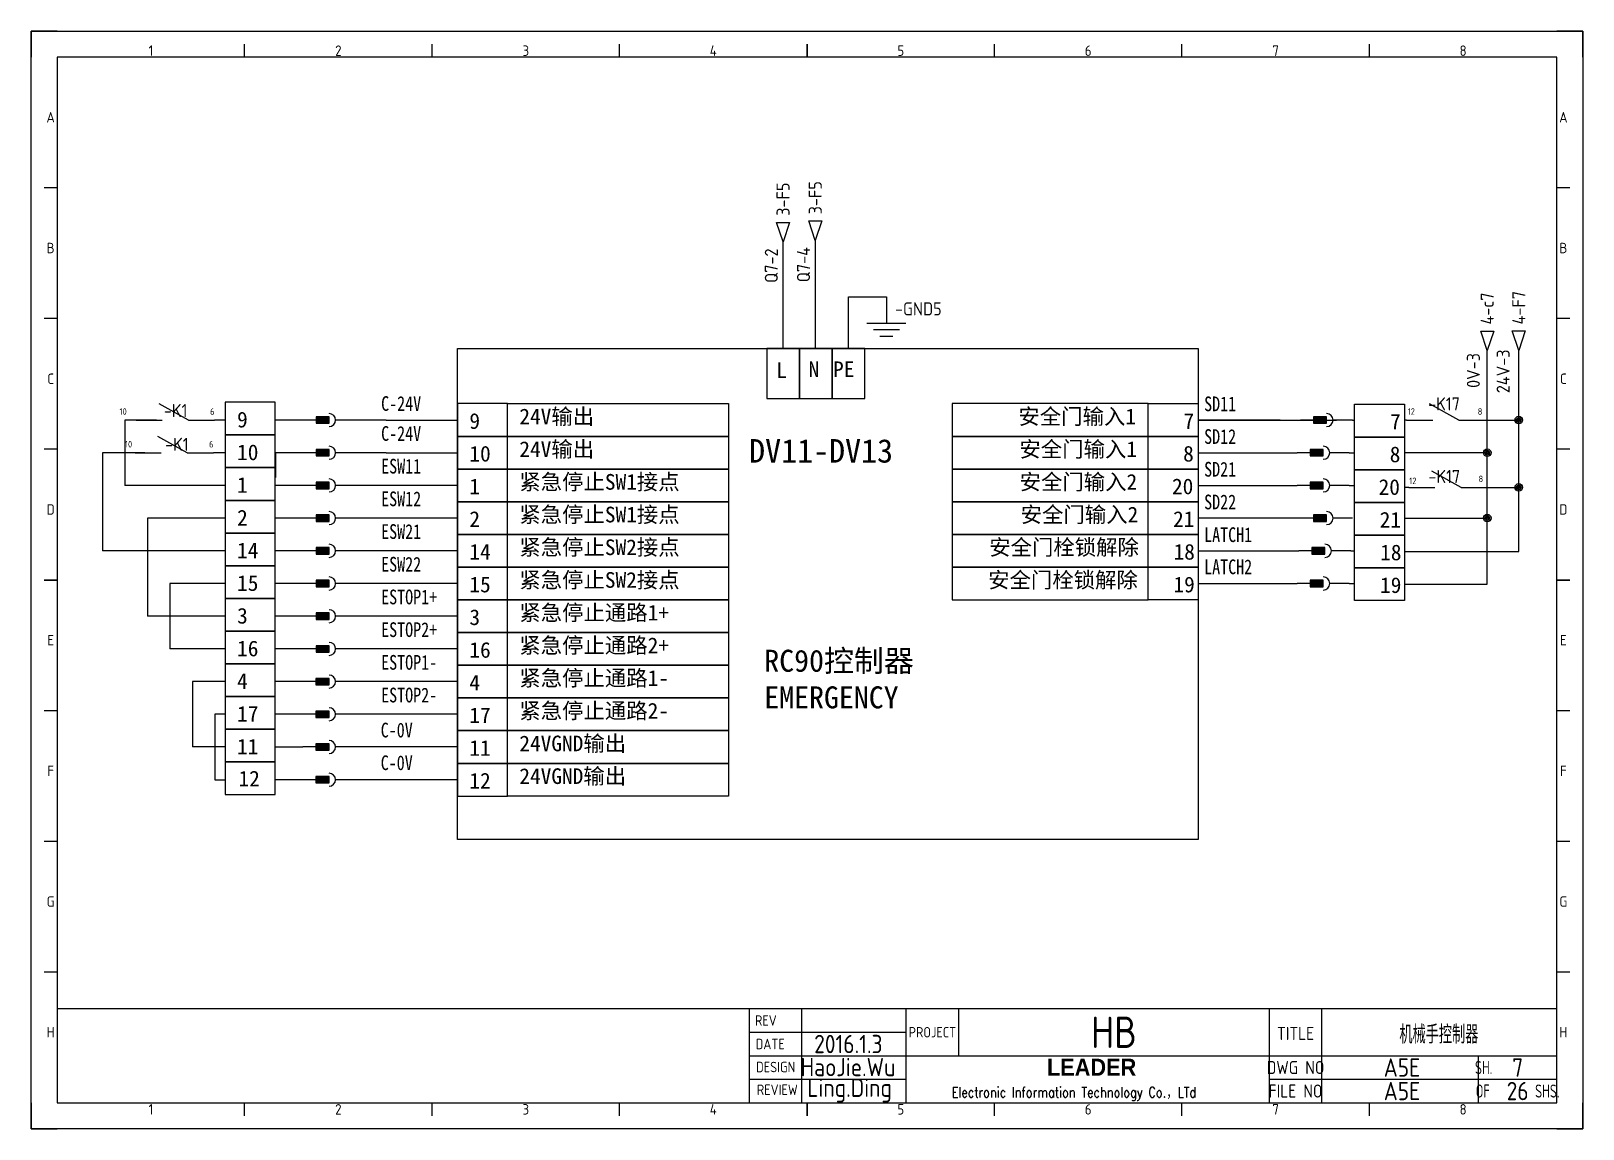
# Model space of a CAD drawing. Header units: millimetres. Extents: x -1699 to 15529, y -2130 to 61.
# Drawn here: x 2331 to 2925, y -2123 to -1703 of the extents above; entities that cross this region are included whole.
import ezdxf
from ezdxf.enums import TextEntityAlignment as Align

# ---------------------------------------------------------------- set-up
doc = ezdxf.new("R2010")
doc.units = ezdxf.units.MM
doc.header["$LTSCALE"] = 10
for name, color, linetype in [('AE_BOR', 1, 'Continuous'), ('BLK_2.5mm^2', 7, 'Continuous'), ('SYMS', 7, 'Continuous'), ('TAGS', 51, 'Continuous'), ('TERMS', 123, 'Continuous'), ('WIREREF_DEST', 61, 'Continuous'), ('XREF', 7, 'Continuous'), ('YEL_14_THHN', 7, 'Continuous'), ('图框_标题栏属性', 1, 'Continuous'), ('图框_标题栏文字', 6, 'Continuous')]:
    doc.layers.add(name, color=color, linetype=linetype)
doc.styles.add('ACGBTS', font='ISOCP.SHX')
doc.styles.add('CCFS', font='', dxfattribs={"height": 0.7})
doc.styles.get("Standard").update_dxf_attribs({"font": 'simplex.shx', "width": 0.8, "height": 1.625, "bigfont": 'spec_bar.shx'})
doc.styles.add('sxj', font='', dxfattribs={"height": 5})
doc.styles.add('WD_IEC', font='ISOCP2.shx', dxfattribs={"height": 4, "bigfont": 'gbcbig.shx'})
doc.styles.add('工程字', font='gbenor.shx', dxfattribs={"bigfont": 'gbcbig.shx'})
doc.styles.get('CCFS').set_extended_font_data('SimSun')
doc.styles.get('sxj').set_extended_font_data('SimSun')

# ---------------------------------------------------------------- blocks, each defined once
blk = doc.blocks.new('Border')
for p, q in [((584, 410), (10, 410)), ((10, 410), (10, 10)), ((584, 10), (584, 410)), ((10, 10), (584, 10))]:
    blk.add_line(p, q)
at = {"layer": 'AE_BOR', "color": 1, "lineweight": 30}
for p, q in [((10, 420), (0, 420)), ((0, 420), (0, 410)), ((594, 420), (584, 420)), ((594, 410), (594, 420)), ((297, 410), (297, 415)), ((5, 210), (10, 210)), ((584, 210), (589, 210)), ((0, 0), (0, 10)), ((297, 5), (297, 10)), ((594, 0), (594, 10)), ((0, 0), (10, 0)), ((594, 0), (584, 0))]:
    blk.add_line(p, q, dxfattribs=at)
at = {"layer": 'AE_BOR', "color": 1, "lineweight": 15}
for p, q in [((0, 420), (594, 420)), ((0, 0), (0, 420)), ((594, 420), (594, 0)), ((81.75, 410), (81.75, 415)), ((153.5, 410), (153.5, 415)), ((225.25, 410), (225.25, 415)), ((368.75, 410), (368.75, 415)), ((440.5, 410), (440.5, 415)), ((512.25, 410), (512.25, 415)), ((10, 360), (5, 360)), ((589, 360), (584, 360)), ((10, 310), (5, 310)), ((589, 310), (584, 310)), ((10, 260), (5, 260)), ((589, 260), (584, 260)), ((10, 160), (5, 160)), ((589, 160), (584, 160)), ((10, 110), (5, 110)), ((589, 110), (584, 110)), ((10, 60), (5, 60)), ((589, 60), (584, 60)), ((81.75, 5), (81.75, 10)), ((153.5, 5), (153.5, 10)), ((225.25, 5), (225.25, 10)), ((368.75, 5), (368.75, 10)), ((440.5, 5), (440.5, 10)), ((512.25, 5), (512.25, 10)), ((594, 0), (0, 0))]:
    blk.add_line(p, q, dxfattribs=at)
at = {"layer": 'AE_BOR', "color": 1, "lineweight": 15, "style": 'ACGBTS'}
for s, p in [('1', (45.875, 412.5)), ('2', (117.625, 412.5)), ('3', (189.375, 412.5)), ('4', (261.125, 412.5)), ('5', (332.875, 412.5)), ('6', (404.625, 412.5)), ('7', (476.375, 412.5)), ('8', (548.125, 412.5)), ('A', (7.5, 387)), ('A', (586.5, 387)), ('B', (7.5, 337)), ('B', (586.5, 337)), ('C', (7.5, 287)), ('C', (586.5, 287)), ('D', (7.5, 237)), ('D', (586.5, 237)), ('E', (7.5, 187)), ('E', (586.5, 187)), ('F', (7.5, 137)), ('F', (586.5, 137)), ('G', (7.5, 87)), ('G', (586.5, 87)), ('H', (7.5, 37)), ('H', (586.5, 37)), ('1', (45.875, 7.5)), ('2', (117.625, 7.5)), ('3', (189.375, 7.5)), ('4', (261.125, 7.5)), ('5', (332.875, 7.5)), ('6', (404.625, 7.5)), ('7', (476.375, 7.5)), ('8', (548.125, 7.5))]:
    blk.add_text(s, height=4, dxfattribs=at).set_placement(p, align=Align.MIDDLE)
blk = doc.blocks.new('TITLE3')
for p, q in [((-309, 0), (-309, 36)), ((-289, 0), (-289, 36)), ((-249, 0), (-249, 36)), ((-249, 0), (-249, 36)), ((-249, 0), (-249, 36)), ((-229, 36), (-229, 27)), ((-110, 0), (-110, 36)), ((-90, 0), (-90, 36)), ((-309, 27), (-249, 27)), ((-229, 27), (-229, 18)), ((-309, 18), (-248.01, 18)), ((-249, 18), (0, 18)), ((-30, 0), (-30, 18)), ((-309, 9), (-249, 9)), ((-110, 9), (0, 9)), ((-289, 4.18), (-289, 4.18)), ((-289, 4.18), (-289, 4.18))]:
    blk.add_line(p, q)
blk.add_lwpolyline([(-309, 36), (-574, 36), (-574, 0), (-309, 0)], close=True)
blk.add_lwpolyline([(-309, 0), (0, 0), (0, 36), (-309, 36)])
at = {"insert": (-248.01, 16.87), "char_height": 5, "attachment_point": 1}
blk.add_mtext_dynamic_manual_height_columns('\\pi52.854;{\\fArial Black|b0|i0|c0|p34;\\H1.3x;LEADER\\Fsimplex,spec_bar|c134;\\H1.0769x; }\\P\\pi16.37;{\\H0.8x;Electronic Information Technology Co.\\fSimSun|b0|i0|c134|p2;，\\Fsimplex,spec_bar|c134;LTd}', width=138.0147, gutter_width=8.12, heights=[69.93], dxfattribs=at)
at = {"layer": '图框_标题栏属性', "style": '工程字'}
for tag, height, p in [('版本', 7, (-271.17, 31.5)), ('项目', 12, (-169.5, 27)), ('名称', 7, (-45.16, 26.53)), ('日期', 7, (-271.17, 22.5)), ('制图', 7, (-271.33, 13.69)), ('文件', 7, (-59.26, 13.5)), ('页数', 7, (-16.34, 13.5)), ('审核', 7, (-270.7, 4.72)), ('图号', 7, (-59.26, 4.5)), ('总数', 7, (-16.34, 4.5))]:
    blk.add_attdef(tag, text='', height=height, dxfattribs=at).set_placement(p, align=Align.MIDDLE)
at = {"layer": '图框_标题栏文字', "style": '工程字'}
for s, height, p in [('REV', 4, (-302.75, 31.5)), ('DATE', 4, (-301.08, 22.5)), ('PROJECT', 4, (-239, 27)), ('TITLE', 5, (-100, 26.53)), ('DESIGN', 4, (-299, 13.69)), ('DWG NO', 5, (-100, 13.5)), ('REVIEW', 4, (-298.37, 5.01)), ('FILE NO', 5, (-100, 4.5))]:
    blk.add_text(s, height=height, dxfattribs=at).set_placement(p, align=Align.MIDDLE_CENTER)
at = {"layer": '图框_标题栏文字', "style": '工程字', "width": 0.8}
for s, p in [('SH.            ', (-15, 13.5)), ('OF        SHS.', (-15, 4.5))]:
    blk.add_text(s, height=5, dxfattribs=at).set_placement(p, align=Align.MIDDLE_CENTER)
blk = doc.blocks.new('VGND2')
for p, q in [((0, 0), (0, -5)), ((-3.75, -5), (3.75, -5)), ((-2.5, -6.25), (2.5, -6.25)), ((-1.25, -7.5), (1.25, -7.5))]:
    blk.add_line(p, q)
at = {"style": 'WD_IEC'}
for tag, p in [('INST', (-5.25, 2.75)), ('LOC', (-5.25, -0.75)), ('TAG1', (-5.25, -4.25))]:
    blk.add_attdef(tag, text='', height=2.5, dxfattribs=at).set_placement(p, align=Align.RIGHT)
at = {"style": 'WD_IEC', "flags": 1}
blk.add_attdef('X2TERM01', (0, 0), '', height=0.32, dxfattribs=at)
blk = doc.blocks.new('HCN1PJ')
for p, q in [((-2.5, 0), (-5, 0)), ((5, 0), (1.25, 0))]:
    blk.add_line(p, q)
blk.add_lwpolyline([(0, -0.62), (0, 0.62), (-2.5, 0.62), (-2.5, -0.62)], close=True)
blk.add_arc((0, 0), 1.25, 270, 90)
blk.add_solid([(-2.5, -0.62), (0, -0.62), (-2.5, 0.62), (0, 0.62)])
at = {"style": 'WD_IEC'}
for tag, p in [('DESC1', (-2, 19.75)), ('DESC2', (-2, 16.75)), ('DESC3', (-2, 13.75)), ('TAG1', (-2, 4.75)), ('TERM02', (5, 1))]:
    blk.add_attdef(tag, text='', height=2, dxfattribs=at).set_placement(p, align=Align.RIGHT)
at = {"style": 'WD_IEC', "flags": 1}
for tag, p in [('INST', (-2, 10.75)), ('LOC', (-2, 7.75))]:
    blk.add_attdef(tag, text='', height=2, dxfattribs=at).set_placement(p, align=Align.RIGHT)
at = {"style": 'WD_IEC'}
blk.add_attdef('TERM01', (-5, 1), '', height=2, dxfattribs=at)
at = {"style": 'WD_IEC', "flags": 1}
for tag, p, height in [('X4TERM01', (-5, 0), 0.32), ('X2LINK', (-1.25, 1.25), 0.32), ('X1TERM02', (5, 0), 0.32), ('X4TERMDESC01', (-5, -0.52), 0.32), ('ASSYCODE', (-5, -2.5), 1), ('X8LINK', (-1.25, -1.25), 0.32), ('X1TERMDESC02', (5, -0.52), 0.32), ('MFG', (5.25, -3.5), 1.5), ('WDBLKNAM', (-5, -6.87), 1), ('FAMILY', (-5, -4), 1), ('CATDESC', (-5, -5.5), 1), ('CAT', (5.25, -6), 1.5)]:
    blk.add_attdef(tag, p, '', height=height, dxfattribs=at)
blk = doc.blocks.new('HCN2PJ')
for p, q in [((-2.5, 0), (-5, 0)), ((5, 0), (1.25, 0))]:
    blk.add_line(p, q)
blk.add_lwpolyline([(0, -0.62), (0, 0.62), (-2.5, 0.62), (-2.5, -0.62)], close=True)
blk.add_arc((0, 0), 1.25, 270, 90)
blk.add_solid([(-2.5, -0.62), (0, -0.62), (-2.5, 0.62), (0, 0.62)])
at = {"style": 'WD_IEC'}
for tag, p in [('DESC1', (-2, 19.75)), ('DESC2', (-2, 16.75)), ('DESC3', (-2, 13.75)), ('TAG2', (-2, 4.75)), ('TERM02', (5, 1))]:
    blk.add_attdef(tag, text='', height=2, dxfattribs=at).set_placement(p, align=Align.RIGHT)
at = {"style": 'WD_IEC', "flags": 1}
for tag, p in [('INST', (-2, 10.75)), ('LOC', (-2, 7.75))]:
    blk.add_attdef(tag, text='', height=2, dxfattribs=at).set_placement(p, align=Align.RIGHT)
at = {"style": 'WD_IEC'}
blk.add_attdef('TERM01', (-5, 1), '', height=2, dxfattribs=at)
at = {"style": 'WD_IEC', "flags": 1}
for tag, p, height in [('X4TERM01', (-5, 0), 0.32), ('X2LINK', (-1.25, 1.25), 0.32), ('X1TERM02', (5, 0), 0.32), ('X4TERMDESC01', (-5, -0.52), 0.32), ('X8LINK', (-1.25, -1.25), 0.32), ('X1TERMDESC02', (5, -0.52), 0.32), ('FAMILY', (-5, -4), 1)]:
    blk.add_attdef(tag, p, '', height=height, dxfattribs=at)
blk = doc.blocks.new('HCR21')
for p, q in [((2.5, 0), (-3.12, 3.12)), ((-7.5, 0), (-2.5, 0)), ((2.5, 0), (7.5, 0))]:
    blk.add_line(p, q)
at = {"style": 'WD_IEC'}
for tag, p in [('INST', (-2.5, 10.12)), ('LOC', (-2.5, 7.12)), ('TAG2', (-2.5, 4.12)), ('DESC1', (-2.5, -9.25)), ('DESC2', (-2.5, -12.25)), ('DESC3', (-2.5, -15.25))]:
    blk.add_attdef(tag, text='', height=2.5, dxfattribs=at).set_placement(p, align=Align.RIGHT)
for tag, p, height, flags in [('TERM01', (-7.5, 1), 2, 8), ('X4TERM01', (-7.5, 0), 0.32, 1), ('X2LINK', (0, 2.27), 0.32, 1), ('X8LINK', (0, 0.77), 0.32, 1), ('X1TERM02', (7.5, 0), 0.32, 1), ('CONTACT', (6.5, -2.25), 1, 1), ('FAMILY', (6.5, -3.75), 1, 1), ('COMMON', (7.75, -3.5), 1, 1)]:
    blk.add_attdef(tag, p, '', height=height, dxfattribs=dict(at, flags=flags))
at = {"style": 'WD_IEC', "flags": 8}
for tag, height, p in [('TERM02', 2, (7.5, 1)), ('XREF', 2.5, (-2.5, -6.25))]:
    blk.add_attdef(tag, text='', height=height, dxfattribs=at).set_placement(p, align=Align.RIGHT)
blk = doc.blocks.new('HA1D2')
blk.add_lwpolyline([(0, 0), (-1.25, 3.75), (1.25, 3.75)], close=True)
at = {"style": 'WD_IEC'}
blk.add_attdef('XREF', text='', height=2.5, rotation=90, dxfattribs=at).set_placement((0, 5), align=Align.MIDDLE_LEFT)
at = {"style": 'WD_IEC', "flags": 1}
blk.add_attdef('SIGCODE', text='', height=1, dxfattribs=at).set_placement((-2.5, 1.8), align=Align.RIGHT)
blk.add_attdef('X8TERM01', (0, 0), '', height=0.32, dxfattribs=at)
at = {"style": 'WD_IEC', "flags": 8}
blk.add_attdef('WIRENO', text='', height=2.5, rotation=90, dxfattribs=at).set_placement((-1, -1.25), align=Align.RIGHT)
at = {"style": 'WD_IEC'}
blk.add_attdef('DESC1', text='', height=2.5, rotation=90, dxfattribs=at).set_placement((1, -1.25), align=Align.TOP_RIGHT)
blk = doc.blocks.new('WDDOT')
for radius in [0.72, 0.449, 0.223]:
    blk.add_circle((0, 0), radius)

msp = doc.modelspace()

# ---------------------------------------------------------------- linework, layer by layer
at = {"color": 2}
for p, q in [((2367.45, -1851.69), (2367.45, -1876.71)), ((2467.39, -1851.69), (2455.57, -1851.69)), ((2467.39, -1851.69), (2494.76, -1851.69)), ((2809.57, -1851.69), (2778.15, -1851.69)), ((2809.57, -1851.69), (2817.34, -1851.69)), ((2857.98, -1851.69), (2857.23, -1851.69)), ((2887.98, -1851.69), (2900.92, -1851.69)), ((2358.86, -1864.2), (2358.86, -1901.72)), ((2467.39, -1864.2), (2455.57, -1864.2)), ((2467.39, -1864.2), (2494.76, -1864.2)), ((2778.15, -1864.2), (2816.04, -1864.2)), ((2888.85, -1864.2), (2857.23, -1864.2)), ((2494.76, -1876.71), (2455.57, -1876.71)), ((2778.15, -1876.71), (2816.04, -1876.71)), ((2376.05, -1889.21), (2376.05, -1926.74)), ((2494.76, -1889.21), (2455.57, -1889.21)), ((2817.34, -1889.22), (2778.15, -1889.21)), ((2857.23, -1889.22), (2888.85, -1889.22)), ((2494.76, -1901.72), (2455.57, -1901.72)), ((2778.15, -1901.72), (2816.69, -1901.72)), ((2857.23, -1901.97), (2900.92, -1901.97)), ((2384.64, -1914.23), (2384.64, -1939.25)), ((2494.76, -1914.23), (2455.57, -1914.23)), ((2778.15, -1914.24), (2816.04, -1914.24)), ((2857.23, -1914.48), (2888.85, -1914.48)), ((2494.76, -1926.74), (2455.57, -1926.74)), ((2494.76, -1939.25), (2455.57, -1939.25)), ((2393.23, -1951.76), (2393.23, -1976.77)), ((2494.76, -1951.76), (2455.57, -1951.76)), ((2401.82, -1964.26), (2401.82, -1989.28)), ((2494.76, -1964.26), (2462.94, -1964.26)), ((2494.76, -1976.77), (2455.57, -1976.77)), ((2494.76, -1989.28), (2462.94, -1989.28))]:
    msp.add_line(p, q, dxfattribs=at)
for p, q in [((2778.15, -1851.69), (2831.21, -1851.69)), ((2837.34, -1851.69), (2838.1, -1851.69)), ((2885.5, -1877.47), (2900.92, -1877.47))]:
    msp.add_line(p, q)
for points in [[(2494.76, -1824.31), (2778.15, -1824.31), (2778.15, -2012.12), (2494.76, -2012.12)], [(2613.08, -1824.35), (2613.08, -1843.47), (2625.59, -1843.47), (2625.59, -1824.35)], [(2625.59, -1824.35), (2625.59, -1843.47), (2638.1, -1843.47), (2638.1, -1824.35)], [(2638.1, -1824.35), (2638.1, -1843.47), (2650.6, -1843.47), (2650.6, -1824.35)], [(2424.98, -1844.89), (2405.85, -1844.89), (2405.85, -1857.4), (2424.98, -1857.4)], [(2513.89, -1845.43), (2494.76, -1845.43), (2494.76, -1857.94), (2513.89, -1857.94)], [(2513.89, -1845.43), (2598.42, -1845.43), (2598.42, -1857.94), (2513.89, -1857.94)], [(2759.02, -1845.43), (2684.1, -1845.43), (2684.1, -1857.94), (2759.02, -1857.94)], [(2759.02, -1845.43), (2778.15, -1845.43), (2778.15, -1857.94), (2759.02, -1857.94)], [(2838.1, -1845.68), (2857.23, -1845.68), (2857.23, -1858.19), (2838.1, -1858.19)], [(2424.98, -1857.4), (2405.85, -1857.4), (2405.85, -1869.91), (2424.98, -1869.91)], [(2513.89, -1857.94), (2494.76, -1857.94), (2494.76, -1870.45), (2513.89, -1870.45)], [(2513.89, -1857.94), (2598.42, -1857.94), (2598.42, -1870.45), (2513.89, -1870.45)], [(2759.02, -1857.94), (2684.1, -1857.94), (2684.1, -1870.45), (2759.02, -1870.45)], [(2759.02, -1857.94), (2778.15, -1857.94), (2778.15, -1870.45), (2759.02, -1870.45)], [(2838.1, -1858.19), (2857.23, -1858.19), (2857.23, -1870.7), (2838.1, -1870.7)], [(2424.98, -1869.91), (2405.85, -1869.91), (2405.85, -1882.42), (2424.98, -1882.42)], [(2513.89, -1870.45), (2494.76, -1870.45), (2494.76, -1882.96), (2513.89, -1882.96)], [(2513.89, -1870.45), (2598.42, -1870.45), (2598.42, -1882.96), (2513.89, -1882.96)], [(2759.02, -1870.45), (2684.1, -1870.45), (2684.1, -1882.96), (2759.02, -1882.96)], [(2759.02, -1870.45), (2778.15, -1870.45), (2778.15, -1882.96), (2759.02, -1882.96)], [(2838.1, -1870.7), (2857.23, -1870.7), (2857.23, -1883.2), (2838.1, -1883.2)], [(2424.98, -1882.42), (2405.85, -1882.42), (2405.85, -1894.92), (2424.98, -1894.92)], [(2513.89, -1882.96), (2494.76, -1882.96), (2494.76, -1895.47), (2513.89, -1895.47)], [(2513.89, -1882.96), (2598.42, -1882.96), (2598.42, -1895.47), (2513.89, -1895.47)], [(2759.02, -1882.96), (2684.1, -1882.96), (2684.1, -1895.47), (2759.02, -1895.47)], [(2759.02, -1882.96), (2778.15, -1882.96), (2778.15, -1895.47), (2759.02, -1895.47)], [(2838.1, -1883.2), (2857.23, -1883.2), (2857.23, -1895.71), (2838.1, -1895.71)], [(2424.98, -1894.92), (2405.85, -1894.92), (2405.85, -1907.43), (2424.98, -1907.43)], [(2513.89, -1895.47), (2494.76, -1895.47), (2494.76, -1907.98), (2513.89, -1907.98)], [(2513.89, -1895.47), (2598.42, -1895.47), (2598.42, -1907.98), (2513.89, -1907.98)], [(2759.02, -1895.47), (2684.1, -1895.47), (2684.1, -1907.98), (2759.02, -1907.98)], [(2759.02, -1895.47), (2778.15, -1895.47), (2778.15, -1907.98), (2759.02, -1907.98)], [(2838.1, -1895.71), (2857.23, -1895.71), (2857.23, -1908.22), (2838.1, -1908.22)], [(2424.98, -1907.43), (2405.85, -1907.43), (2405.85, -1919.94), (2424.98, -1919.94)], [(2513.89, -1907.98), (2494.76, -1907.98), (2494.76, -1920.49), (2513.89, -1920.49)], [(2513.89, -1907.98), (2598.42, -1907.98), (2598.42, -1920.49), (2513.89, -1920.49)], [(2759.02, -1907.98), (2684.1, -1907.98), (2684.1, -1920.49), (2759.02, -1920.49)], [(2759.02, -1907.98), (2778.15, -1907.98), (2778.15, -1920.49), (2759.02, -1920.49)], [(2838.1, -1908.22), (2857.23, -1908.22), (2857.23, -1920.73), (2838.1, -1920.73)], [(2424.98, -1919.94), (2405.85, -1919.94), (2405.85, -1932.45), (2424.98, -1932.45)], [(2513.89, -1920.49), (2494.76, -1920.49), (2494.76, -1932.99), (2513.89, -1932.99)], [(2513.89, -1920.49), (2598.42, -1920.49), (2598.42, -1932.99), (2513.89, -1932.99)], [(2424.98, -1932.45), (2405.85, -1932.45), (2405.85, -1944.96), (2424.98, -1944.96)], [(2513.89, -1932.99), (2494.76, -1932.99), (2494.76, -1945.5), (2513.89, -1945.5)], [(2513.89, -1932.99), (2598.42, -1932.99), (2598.42, -1945.5), (2513.89, -1945.5)], [(2424.98, -1944.96), (2405.85, -1944.96), (2405.85, -1957.47), (2424.98, -1957.47)], [(2513.89, -1945.5), (2494.76, -1945.5), (2494.76, -1958.01), (2513.89, -1958.01)], [(2513.89, -1945.5), (2598.42, -1945.5), (2598.42, -1958.01), (2513.89, -1958.01)], [(2424.98, -1957.47), (2405.85, -1957.47), (2405.85, -1969.98), (2424.98, -1969.98)], [(2513.89, -1958.01), (2494.76, -1958.01), (2494.76, -1970.52), (2513.89, -1970.52)], [(2513.89, -1958.01), (2598.42, -1958.01), (2598.42, -1970.52), (2513.89, -1970.52)], [(2424.98, -1969.98), (2405.85, -1969.98), (2405.85, -1982.48), (2424.98, -1982.48)], [(2513.89, -1970.52), (2494.76, -1970.52), (2494.76, -1983.03), (2513.89, -1983.03)], [(2513.89, -1970.52), (2598.42, -1970.52), (2598.42, -1983.03), (2513.89, -1983.03)], [(2424.98, -1982.48), (2405.85, -1982.48), (2405.85, -1994.99), (2424.98, -1994.99)], [(2513.89, -1983.03), (2494.76, -1983.03), (2494.76, -1995.54), (2513.89, -1995.54)], [(2513.89, -1983.03), (2598.42, -1983.03), (2598.42, -1995.54), (2513.89, -1995.54)]]:
    msp.add_lwpolyline(points, close=True)
at = {"layer": 'BLK_2.5mm^2'}
for p, q in [((2836.04, -1864.2), (2838.1, -1864.2)), ((2836.04, -1876.71), (2836.04, -1876.71)), ((2836.04, -1876.71), (2838.1, -1876.71)), ((2836.69, -1901.72), (2838.1, -1901.72)), ((2836.04, -1914.24), (2838.1, -1914.24))]:
    msp.add_line(p, q, dxfattribs=at)
at = {"layer": 'SYMS'}
msp.add_line((2858.83, -1877.47), (2857.23, -1877.47), dxfattribs=at)
at = {"layer": 'YEL_14_THHN'}
for p, q in [((2619.33, -1824.35), (2619.33, -1783.57)), ((2631.65, -1783.01), (2631.65, -1824.3)), ((2644.35, -1824.35), (2644.35, -1804.62)), ((2644.35, -1804.62), (2658.88, -1804.62)), ((2888.85, -1914.48), (2888.85, -1825.14)), ((2900.92, -1901.97), (2900.92, -1825.13)), ((2379.57, -1851.69), (2367.45, -1851.69)), ((2405.85, -1851.69), (2401.72, -1851.69)), ((2435.57, -1851.69), (2425.18, -1851.69)), ((2375.07, -1864.2), (2358.86, -1864.2)), ((2405.85, -1864.2), (2401.31, -1864.2)), ((2435.57, -1864.2), (2425.03, -1864.2)), ((2425.03, -1864.2), (2425.03, -1873.72)), ((2435.57, -1876.71), (2425.03, -1876.71)), ((2435.57, -1889.21), (2424.88, -1889.21)), ((2456.75, -1889.21), (2455.57, -1889.21)), ((2435.57, -1901.72), (2425.18, -1901.72)), ((2435.57, -1914.23), (2425.03, -1914.23)), ((2435.57, -1926.74), (2425.03, -1926.74)), ((2456.75, -1926.74), (2455.57, -1926.74)), ((2435.57, -1939.25), (2424.88, -1939.25)), ((2405.85, -1951.76), (2393.23, -1951.76)), ((2435.55, -1951.76), (2425.18, -1951.76)), ((2405.85, -1964.26), (2401.82, -1964.26)), ((2435.55, -1964.26), (2424.97, -1964.26)), ((2462.94, -1964.26), (2455.57, -1964.26)), ((2405.85, -1976.77), (2393.23, -1976.77)), ((2424.96, -1976.77), (2435.55, -1976.77)), ((2401.82, -1989.28), (2406.01, -1989.28)), ((2435.55, -1989.28), (2424.96, -1989.28))]:
    msp.add_line(p, q, dxfattribs=at)
at = {"layer": 'YEL_14_THHN', "color": 2}
for p, q in [((2405.85, -1876.71), (2367.45, -1876.71)), ((2405.81, -1889.21), (2376.05, -1889.21)), ((2405.85, -1901.72), (2358.86, -1901.72)), ((2405.85, -1914.23), (2384.64, -1914.23)), ((2405.81, -1926.74), (2376.05, -1926.74)), ((2405.85, -1939.25), (2384.64, -1939.25)), ((2462.94, -1989.28), (2455.57, -1989.28))]:
    msp.add_line(p, q, dxfattribs=at)

# ---------------------------------------------------------------- block references
ref = msp.add_blockref('TITLE3', (2915.49, -2112.89))
ref.add_attrib('总数', '26', dxfattribs={"layer": '图框_标题栏属性', "height": 7, "style": '工程字'}).set_placement((2900.49, -2108.39), align=Align.MIDDLE)
ref.add_attrib('页数', '7', dxfattribs={"layer": '图框_标题栏属性', "height": 7, "style": '工程字'}).set_placement((2900.49, -2099.39), align=Align.MIDDLE)
ref.add_attrib('文件', 'A5E', dxfattribs={"layer": '图框_标题栏属性', "height": 7, "style": '工程字'}).set_placement((2856.23, -2099.39), align=Align.MIDDLE)
ref.add_attrib('图号', 'A5E', dxfattribs={"layer": '图框_标题栏属性', "height": 7, "style": '工程字'}).set_placement((2856.23, -2108.39), align=Align.MIDDLE)
ref.add_attrib('名称', '机械手控制器', dxfattribs={"layer": '图框_标题栏属性', "height": 7, "style": '工程字'}).set_placement((2870.33, -2086.36), align=Align.MIDDLE)
ref.add_attrib('项目', 'HB', dxfattribs={"layer": '图框_标题栏属性', "height": 12, "style": '工程字'}).set_placement((2745.99, -2085.89), align=Align.MIDDLE)
ref.add_attrib('审核', 'Ling.Ding', dxfattribs={"layer": '图框_标题栏属性', "height": 7, "style": '工程字'}).set_placement((2644.78, -2108.17), align=Align.MIDDLE)
ref.add_attrib('制图', 'HaoJie.Wu', dxfattribs={"layer": '图框_标题栏属性', "height": 7, "style": '工程字'}).set_placement((2644.16, -2099.2), align=Align.MIDDLE)
ref.add_attrib('日期', '2016.1.3', dxfattribs={"layer": '图框_标题栏属性', "height": 7, "style": '工程字'}).set_placement((2644.32, -2090.39), align=Align.MIDDLE)
at = {"layer": 'AE_BOR'}
msp.add_blockref('Border', (2331.49, -2122.89), dxfattribs=at)
at = {"layer": 'SYMS'}
ref = msp.add_blockref('HA1D2', (2619.33, -1783.57), dxfattribs=dict(at, xscale=2, yscale=2, zscale=2))
ref.add_attrib('XREF', '3-F5', dxfattribs={"layer": 'XREF', "height": 5, "rotation": 90, "style": 'WD_IEC'}).set_placement((2619.33, -1773.57), align=Align.MIDDLE_LEFT)
ref.add_attrib('WIRENO', 'Q7-2', dxfattribs={"layer": 'WIREREF_DEST', "height": 5, "rotation": 90, "style": 'WD_IEC', "flags": 8}).set_placement((2617.33, -1786.07), align=Align.RIGHT)
ref = msp.add_blockref('HA1D2', (2631.65, -1783.01), dxfattribs=dict(at, xscale=2, yscale=2, zscale=2))
ref.add_attrib('XREF', '3-F5', dxfattribs={"layer": 'XREF', "height": 5, "rotation": 90, "style": 'WD_IEC'}).set_placement((2631.65, -1773.01), align=Align.MIDDLE_LEFT)
ref.add_attrib('WIRENO', 'Q7-4', dxfattribs={"layer": 'WIREREF_DEST', "height": 5, "rotation": 90, "style": 'WD_IEC', "flags": 8}).set_placement((2629.65, -1785.51), align=Align.RIGHT)
ref = msp.add_blockref('VGND2', (2658.88, -1804.62), dxfattribs=dict(at, xscale=2, yscale=2, zscale=2))
ref.add_attrib('TAG1', '-GND5', dxfattribs={"layer": 'TAGS', "height": 5, "style": 'WD_IEC'}).set_placement((2680.04, -1811.66), align=Align.RIGHT)
ref = msp.add_blockref('HA1D2', (2888.85, -1825.14), dxfattribs=dict(at, xscale=2, yscale=2, zscale=2))
ref.add_attrib('XREF', '4-c7', dxfattribs={"layer": 'XREF', "height": 5, "rotation": 90, "style": 'WD_IEC'}).set_placement((2888.85, -1815.14), align=Align.MIDDLE_LEFT)
ref.add_attrib('WIRENO', '0V-3', dxfattribs={"layer": 'WIREREF_DEST', "height": 5, "rotation": 90, "style": 'WD_IEC', "flags": 8}).set_placement((2886.04, -1826.07), align=Align.RIGHT)
ref = msp.add_blockref('HA1D2', (2900.92, -1825.13), dxfattribs=dict(at, xscale=2, yscale=2, zscale=2))
ref.add_attrib('XREF', '4-F7', dxfattribs={"layer": 'XREF', "height": 5, "rotation": 90, "style": 'WD_IEC'}).set_placement((2900.92, -1815.13), align=Align.MIDDLE_LEFT)
ref.add_attrib('WIRENO', '24V-3', dxfattribs={"layer": 'WIREREF_DEST', "height": 5, "rotation": 90, "style": 'WD_IEC', "flags": 8}).set_placement((2897.44, -1824.72), align=Align.RIGHT)
ref = msp.add_blockref('HCR21', (2386.72, -1851.69), dxfattribs=dict(at, xscale=2, yscale=2, zscale=2))
ref.add_attrib('TERM02', '6', dxfattribs={"layer": 'TERMS', "height": 2.5, "style": 'WD_IEC', "flags": 8}).set_placement((2401.72, -1849.69), align=Align.RIGHT)
ref.add_attrib('TERM01', '10', (2365.38, -1849.69), dxfattribs={"layer": 'TERMS', "height": 2.5, "style": 'WD_IEC', "flags": 8})
ref.add_attrib('TAG2', '-K1', dxfattribs={"layer": 'TAGS', "height": 5, "style": 'WD_IEC'}).set_placement((2391.34, -1850.57), align=Align.RIGHT)
ref = msp.add_blockref('HCR21', (2872.98, -1851.69), dxfattribs=dict(at, xscale=2, yscale=2, zscale=2))
ref.add_attrib('TERM02', '8', dxfattribs={"layer": 'TERMS', "height": 2.5, "style": 'WD_IEC', "flags": 8}).set_placement((2886.97, -1849.69), align=Align.RIGHT)
ref.add_attrib('TERM01', '12', (2858.42, -1849.69), dxfattribs={"layer": 'TERMS', "height": 2.5, "style": 'WD_IEC', "flags": 8})
ref.add_attrib('TAG2', '-K17', dxfattribs={"layer": 'TAGS', "height": 5, "style": 'WD_IEC'}).set_placement((2878.4, -1848.02), align=Align.RIGHT)
at = {"layer": 'SYMS', "xscale": 2, "yscale": 2, "zscale": 2}
for name, p in [('HCN1PJ', (2445.57, -1851.69)), ('HCN1PJ', (2827.34, -1851.69)), ('WDDOT', (2900.92, -1851.69)), ('HCN2PJ', (2445.57, -1864.2)), ('HCN2PJ', (2826.04, -1864.2)), ('WDDOT', (2888.85, -1864.2)), ('HCN2PJ', (2445.57, -1876.71)), ('HCN2PJ', (2826.04, -1876.71)), ('WDDOT', (2900.92, -1877.47)), ('HCN2PJ', (2445.57, -1889.21)), ('HCN2PJ', (2827.34, -1889.22)), ('WDDOT', (2888.85, -1889.22)), ('HCN2PJ', (2445.57, -1901.72)), ('HCN2PJ', (2826.69, -1901.72)), ('HCN2PJ', (2445.57, -1914.23)), ('HCN2PJ', (2826.04, -1914.24)), ('HCN2PJ', (2445.57, -1926.74)), ('HCN2PJ', (2445.57, -1939.25)), ('HCN2PJ', (2445.55, -1951.76)), ('HCN2PJ', (2445.55, -1964.26)), ('HCN2PJ', (2445.55, -1976.77)), ('HCN2PJ', (2445.55, -1989.28))]:
    msp.add_blockref(name, p, dxfattribs=at)
at = {"layer": 'SYMS'}
ref = msp.add_blockref('HCR21', (2386.31, -1864.2), dxfattribs=dict(at, xscale=2, yscale=2, zscale=2))
ref.add_attrib('TERM02', '6', dxfattribs={"layer": 'TERMS', "height": 2.5, "style": 'WD_IEC', "flags": 8}).set_placement((2401.31, -1862.2), align=Align.RIGHT)
ref.add_attrib('TERM01', '10', (2367.45, -1862.2), dxfattribs={"layer": 'TERMS', "height": 2.5, "style": 'WD_IEC', "flags": 8})
ref.add_attrib('TAG2', '-K1', dxfattribs={"layer": 'TAGS', "height": 5, "style": 'WD_IEC'}).set_placement((2391.82, -1863.49), align=Align.RIGHT)
ref = msp.add_blockref('HCR21', (2873.83, -1877.47), dxfattribs=dict(at, xscale=2, yscale=2, zscale=2))
ref.add_attrib('TERM02', '8', dxfattribs={"layer": 'TERMS', "height": 2.5, "style": 'WD_IEC', "flags": 8}).set_placement((2887.29, -1875.47), align=Align.RIGHT)
ref.add_attrib('TERM01', '12', (2859.01, -1876.22), dxfattribs={"layer": 'TERMS', "height": 2.5, "style": 'WD_IEC', "flags": 8})
ref.add_attrib('TAG2', '-K17', dxfattribs={"layer": 'TAGS', "height": 5, "style": 'WD_IEC'}).set_placement((2878.49, -1875.78), align=Align.RIGHT)

# ---------------------------------------------------------------- texts
at = {"attachment_point": 1}
for s, width, gutter_width, insert, char_height, style in [('N', 29.3004, 1, (2629.11, -1829.27), 6, 'CCFS'), ('PE', 29.3004, 1, (2638.45, -1829.27), 6, 'CCFS'), ('L', 29.3004, 1, (2616.71, -1829.59), 6, 'CCFS'), ('24V输出', 29.3004, 1, (2518.39, -1847.33), 6, 'CCFS'), ('\\pi3.4225;安全门输入1', 49.2437, 1, (2705.98, -1847.33), 6, 'CCFS'), ('9', 29.3004, 1, (2410.36, -1848.52), 6, 'CCFS'), ('9', 29.3004, 1, (2499.27, -1849.07), 6, 'CCFS'), ('\\pi26.067;7', 29.3004, 1, (2746.55, -1849.07), 6, 'CCFS'), ('\\pi26.067;7', 29.3004, 1, (2825.63, -1849.31), 6, 'CCFS'), ('24V输出', 29.3004, 1, (2518.39, -1859.84), 6, 'CCFS'), ('\\P{\\H1.8x;  DV11-DV13}', 47.4285, 25, (2606.33, -1850.65), 5, 'sxj'), ('\\pi8.6148;安全门输入1', 54.436, 1, (2701.18, -1859.84), 6, 'CCFS'), ('10', 29.3004, 1, (2410.36, -1861.03), 6, 'CCFS'), ('10', 29.3004, 1, (2499.27, -1861.57), 6, 'CCFS'), ('\\pi25.9;8', 29.3004, 1, (2746.55, -1861.57), 6, 'CCFS'), ('\\pi25.9;8', 29.3004, 1, (2825.63, -1861.82), 6, 'CCFS'), ('1', 29.3004, 1, (2410.36, -1873.54), 6, 'CCFS'), ('1', 29.3004, 1, (2499.27, -1874.08), 6, 'CCFS'), ('紧急停止SW1接点', 73.2002, 1, (2518.39, -1872.35), 6, 'CCFS'), ('\\pi7.0813;安全门输入2', 53.2378, 1, (2702.78, -1872.35), 6, 'CCFS'), ('\\pi21.634;20', 29.3004, 1, (2746.55, -1874.08), 6, 'CCFS'), ('\\pi21.634;20', 29.3004, 1, (2825.63, -1874.33), 6, 'CCFS'), ('2', 29.3004, 1, (2410.36, -1886.05), 6, 'CCFS'), ('2', 29.3004, 1, (2499.27, -1886.59), 6, 'CCFS'), ('紧急停止SW1接点', 70.7084, 1, (2518.39, -1884.85), 6, 'CCFS'), ('\\pi7.0813;安全门输入2', 53.2378, 1, (2703.18, -1884.85), 6, 'CCFS'), ('\\pi22.067;21', 29.3004, 1, (2746.55, -1886.59), 6, 'CCFS'), ('\\pi22.067;21', 29.3004, 1, (2825.63, -1886.84), 6, 'CCFS'), ('14', 29.3004, 1, (2410.36, -1898.56), 6, 'CCFS'), ('14', 29.3004, 1, (2499.27, -1899.1), 6, 'CCFS'), ('紧急停止SW2接点', 70.978, 1, (2518.39, -1897.36), 6, 'CCFS'), ('\\pi5.1531;安全门栓锁解除', 64.2816, 1, (2693.07, -1897.36), 6, 'CCFS'), ('\\pi22.234;18', 29.3004, 1, (2746.55, -1899.1), 6, 'CCFS'), ('\\pi22.234;18', 29.3004, 1, (2825.63, -1899.34), 6, 'CCFS'), ('15', 29.3004, 1, (2410.36, -1911.06), 6, 'CCFS'), ('15', 29.3004, 1, (2499.27, -1911.61), 6, 'CCFS'), ('紧急停止SW2接点', 77.9616, 1, (2518.39, -1909.87), 6, 'CCFS'), ('\\pi7.1501;安全门栓锁解除', 66.2786, 1, (2690.67, -1909.87), 6, 'CCFS'), ('\\pi22.2;19', 29.3004, 1, (2746.55, -1911.61), 6, 'CCFS'), ('\\pi22.2;19', 29.3004, 1, (2825.63, -1911.85), 6, 'CCFS'), ('3', 29.3004, 1, (2410.36, -1923.57), 6, 'CCFS'), ('3', 29.3004, 1, (2499.27, -1924.12), 6, 'CCFS'), ('紧急停止通路1+', 82.451, 1, (2518.39, -1922.38), 6, 'CCFS'), ('16', 29.3004, 1, (2410.36, -1936.08), 6, 'CCFS'), ('紧急停止通路2+', 90.471, 1, (2518.39, -1934.89), 6, 'CCFS'), ('16', 29.3004, 1, (2499.27, -1936.63), 6, 'CCFS'), ('RC90控制器\\PEMERGENCY', 63.3083, 1, (2612.13, -1939.58), 8.4, 'CCFS'), ('紧急停止通路1-', 91.4696, 1, (2518.39, -1947.4), 6, 'CCFS'), ('4', 29.3004, 1, (2410.36, -1948.59), 6, 'CCFS'), ('4', 29.3004, 1, (2499.27, -1949.13), 6, 'CCFS'), ('紧急停止通路2-', 91.9688, 1, (2518.39, -1959.9), 6, 'CCFS'), ('17', 29.3004, 1, (2410.36, -1961.1), 6, 'CCFS'), ('17', 29.3004, 1, (2499.27, -1961.64), 6, 'CCFS'), ('24VGND输出', 49.2789, 1, (2518.39, -1972.41), 6, 'CCFS'), ('11', 29.3004, 1, (2410.36, -1973.61), 6, 'CCFS'), ('11', 29.3004, 1, (2499.27, -1974.15), 6, 'CCFS'), ('12', 29.3004, 1, (2410.9, -1985.86), 6, 'CCFS'), ('12', 29.3004, 1, (2499.27, -1986.66), 6, 'CCFS'), ('24VGND输出', 49.2789, 1, (2518.39, -1984.92), 6, 'CCFS')]:
    msp.add_mtext_dynamic_manual_height_columns(s, width=width, gutter_width=gutter_width, heights=[0], dxfattribs=dict(at, insert=insert, char_height=char_height, style=style))
at = {"char_height": 5.6314, "width": 13.8793, "attachment_point": 1}
for s, insert in [('{\\fSimSun|b0|i0|c134|p2;C-24V}', (2465.48, -1842.57)), ('{\\fSimSun|b0|i0|c134|p2;SD11}', (2780.49, -1842.69)), ('{\\fSimSun|b0|i0|c134|p2;C-24V}', (2465.48, -1854.02)), ('{\\fSimSun|b0|i0|c134|p2;SD12}', (2780.49, -1855.2)), ('{\\fSimSun|b0|i0|c134|p2;ESW11}', (2465.49, -1866.53)), ('{\\fSimSun|b0|i0|c134|p2;SD21}', (2780.49, -1867.71)), ('{\\fSimSun|b0|i0|c134|p2;ESW12}', (2465.49, -1879.03)), ('{\\fSimSun|b0|i0|c134|p2;SD22}', (2780.49, -1880.22)), ('{\\fSimSun|b0|i0|c134|p2;ESW21}', (2465.49, -1891.54)), ('{\\fSimSun|b0|i0|c134|p2;LATCH1}', (2780.49, -1892.73)), ('{\\fSimSun|b0|i0|c134|p2;ESW22}', (2465.49, -1904.05)), ('{\\fSimSun|b0|i0|c134|p2;LATCH2}', (2780.49, -1905.03)), ('{\\fSimSun|b0|i0|c134|p2;ESTOP1+}', (2465.49, -1916.56)), ('{\\fSimSun|b0|i0|c134|p2;ESTOP2+}', (2465.49, -1929.07)), ('{\\fSimSun|b0|i0|c134|p2;ESTOP1-}', (2465.49, -1941.58)), ('{\\fSimSun|b0|i0|c134|p2;ESTOP2-}', (2465.49, -1954.09)), ('{\\fSimSun|b0|i0|c134|p2;C-0V}', (2465.33, -1967.48)), ('{\\fSimSun|b0|i0|c134|p2;C-0V}', (2465.33, -1979.99))]:
    msp.add_mtext(s, dxfattribs=dict(at, insert=insert))

doc.saveas('drawing.dxf')
